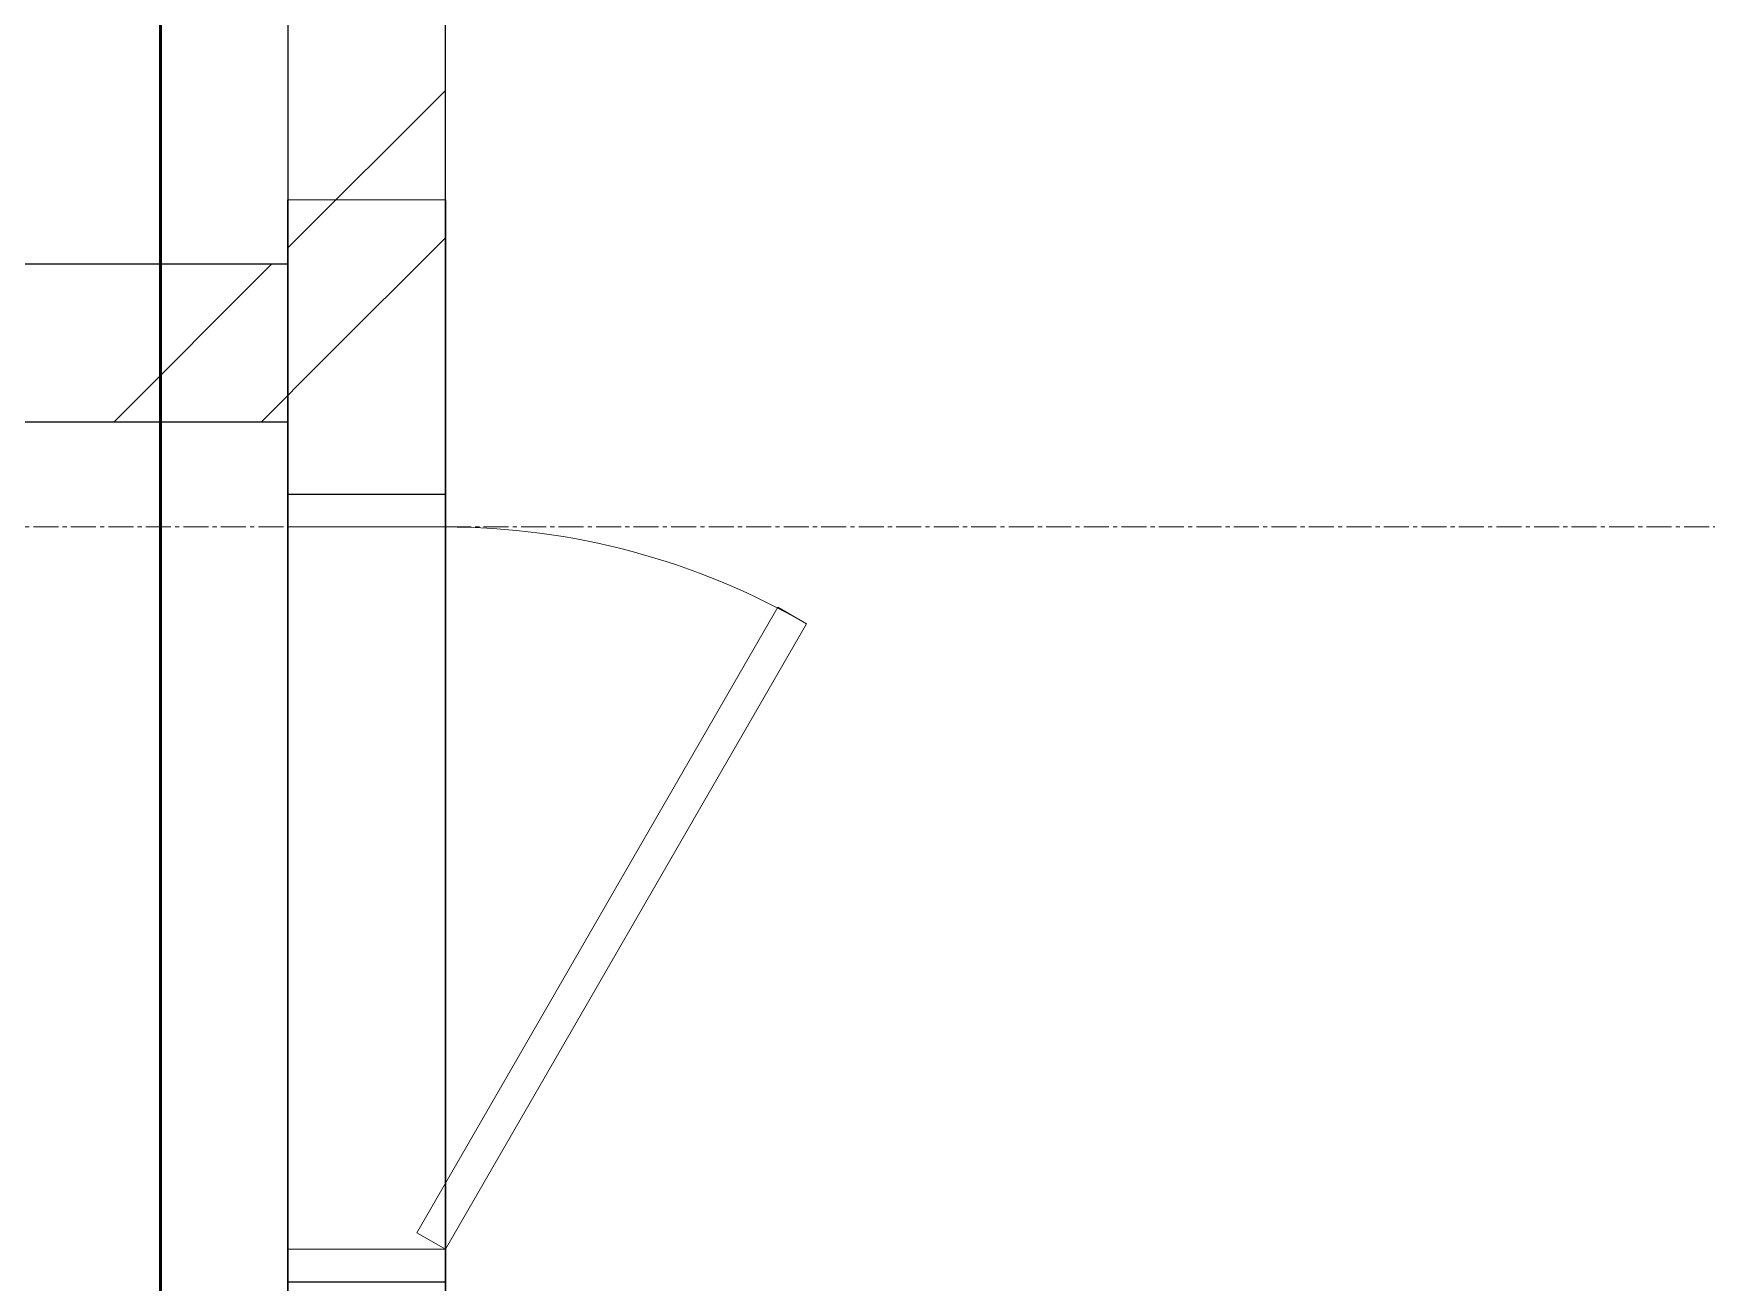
# Model space of a CAD drawing. Header units: millimetres. Extents: x -7155 to 483283, y -227682 to 148426.
# Drawn here: x 13306 to 14581, y 69625 to 70576 of the extents above; entities that cross this region are included whole.
import ezdxf

# ---------------------------------------------------------------- set-up
doc = ezdxf.new("R2010")
doc.units = ezdxf.units.MM
doc.linetypes.add('CENTER2', pattern=[28.575, 19.05, -3.175, 3.175, -3.175])
doc.layers.add('АР_Оси_РД_100', color=7, linetype='Continuous', lineweight=0, true_color=0x525252)
doc.layers.add('РД_Оси_100', color=7, linetype='Continuous', lineweight=0, true_color=0x525252)
for name, color, linetype, lineweight in [('АР_Стены кирпич', 32, 'Continuous', 25), ('АР_Штриховка', 8, 'Continuous', 0), ('Двери кабины', 252, 'Continuous', 0)]:
    doc.layers.add(name, color=color, linetype=linetype, lineweight=lineweight)
doc.layers.add('РД_Проем', color=230, linetype='Continuous', lineweight=0, plot=False)
doc.layers.add('РД_проем_инж перемыч_подсчет', color=50, linetype='Continuous', lineweight=30, plot=False)

# ---------------------------------------------------------------- blocks, each defined once
blk = doc.blocks.new('СОШ_2200_АР_ОСИ_М100_28.05.24')
at = {"layer": 'АР_Оси_РД_100', "linetype": 'CENTER2'}
blk.add_lwpolyline([(119910, 70200), (-5954.958, 70200)], dxfattribs=at)

msp = doc.modelspace()

# ---------------------------------------------------------------- linework, layer by layer
at = {"color": 1, "lineweight": 50}
msp.add_lwpolyline([(27133, 71160), (27133, 69369), (13403, 69369), (13403, 88961)], dxfattribs=at)
at = {"layer": 'АР_Стены кирпич', "color": 18, "linetype": 'Continuous', "lineweight": 25, "true_color": 0x000000}
for p, q in [((13620, 70280), (13620, 70745)), ((13500, 70625), (13500, 70400)), ((13500, 70400), (12800, 70400)), ((12800, 70280), (13500, 70280)), ((13500, 70280), (13500, 70225)), ((13620, 70225), (13620, 70280)), ((13500, 70225), (13620, 70225)), ((13620, 69625), (13500, 69625)), ((13500, 69625), (13500, 69465)), ((13620, 69465), (13620, 69625))]:
    msp.add_line(p, q, dxfattribs=at)
at = {"layer": 'АР_Стены кирпич', "color": 18, "linetype": 'Continuous', "lineweight": 0, "true_color": 0x000000}
for p, q in [((13500, 70449), (13620, 70449)), ((13500, 70225), (13500, 69625)), ((13620, 69625), (13620, 70225))]:
    msp.add_line(p, q, dxfattribs=at)
at = {"layer": 'АР_Штриховка', "color": 18, "linetype": 'Continuous', "lineweight": 0, "true_color": 0x000000}
for p, q in [((13500, 70412.4), (13620, 70532.4)), ((13527.2, 70327.4), (13620, 70420.1)), ((13367.6, 70280), (13487.6, 70400)), ((13479.9, 70280), (13527.2, 70327.4))]:
    msp.add_line(p, q, dxfattribs=at)
at = {"layer": 'Двери кабины', "color": 18, "linetype": 'Continuous', "lineweight": 0, "true_color": 0x000000}
for p, q in [((13500, 70200), (13500, 70225)), ((13500, 70225), (13620, 70225)), ((13620, 70225), (13620, 70200)), ((13620, 70200), (13500, 70200)), ((13598.3, 69662.5), (13873.3, 70138.8)), ((13873.3, 70138.8), (13895, 70126.3)), ((13895, 70126.3), (13620, 69650)), ((13620, 69650), (13598.3, 69662.5)), ((13500, 69650), (13500, 69625)), ((13620, 69650), (13500, 69650)), ((13620, 69625), (13620, 69650)), ((13500, 69625), (13620, 69625))]:
    msp.add_line(p, q, dxfattribs=at)
at = {"layer": 'Двери кабины', "color": 18, "linetype": 'Continuous', "lineweight": 0, "true_color": 0x000000, "extrusion": (0, 0, -1)}
msp.add_arc((-13620, 69650), 550, 90, 120, dxfattribs=at)
at = {"layer": 'РД_Проем', "color": 18, "linetype": 'Continuous', "lineweight": 0, "true_color": 0x000000}
for p, q in [((13500, 70225), (13500, 69625)), ((13620, 70225), (13620, 69625))]:
    msp.add_line(p, q, dxfattribs=at)
at = {"layer": 'РД_проем_инж перемыч_подсчет', "color": 18, "linetype": 'Continuous', "lineweight": 30, "true_color": 0x000000}
for p, q in [((13500, 70449), (13500, 68649)), ((13620, 70449), (13620, 68649))]:
    msp.add_line(p, q, dxfattribs=at)

# ---------------------------------------------------------------- block references
at = {"layer": 'РД_Оси_100'}
msp.add_blockref('СОШ_2200_АР_ОСИ_М100_28.05.24', (0, 0), dxfattribs=at)

doc.saveas('drawing.dxf')
